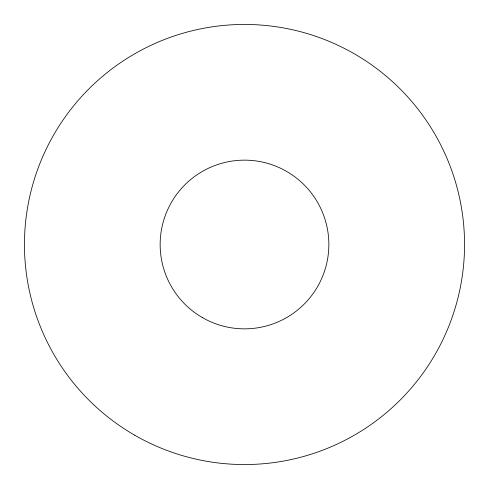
<?xml version="1.0" encoding="UTF-8"?>
<svg xmlns="http://www.w3.org/2000/svg" width="489" height="489" viewBox="0 0 489 489"><rect width="100%" height="100%" fill="white"/><g stroke="black" fill="none" stroke-linecap="round" stroke-linejoin="round"><path stroke-width="0.73" d="M134.475 435.069A220.05 220.05 0 0 0 464.55 244.5A220.05 220.05 0 0 0 134.475 53.931A220.05 220.05 0 0 0 134.475 435.069M202.324 317.55A84.352 84.352 0 0 0 328.852 244.5A84.352 84.352 0 0 0 202.324 171.45A84.352 84.352 0 0 0 202.324 317.55"/></g></svg>
